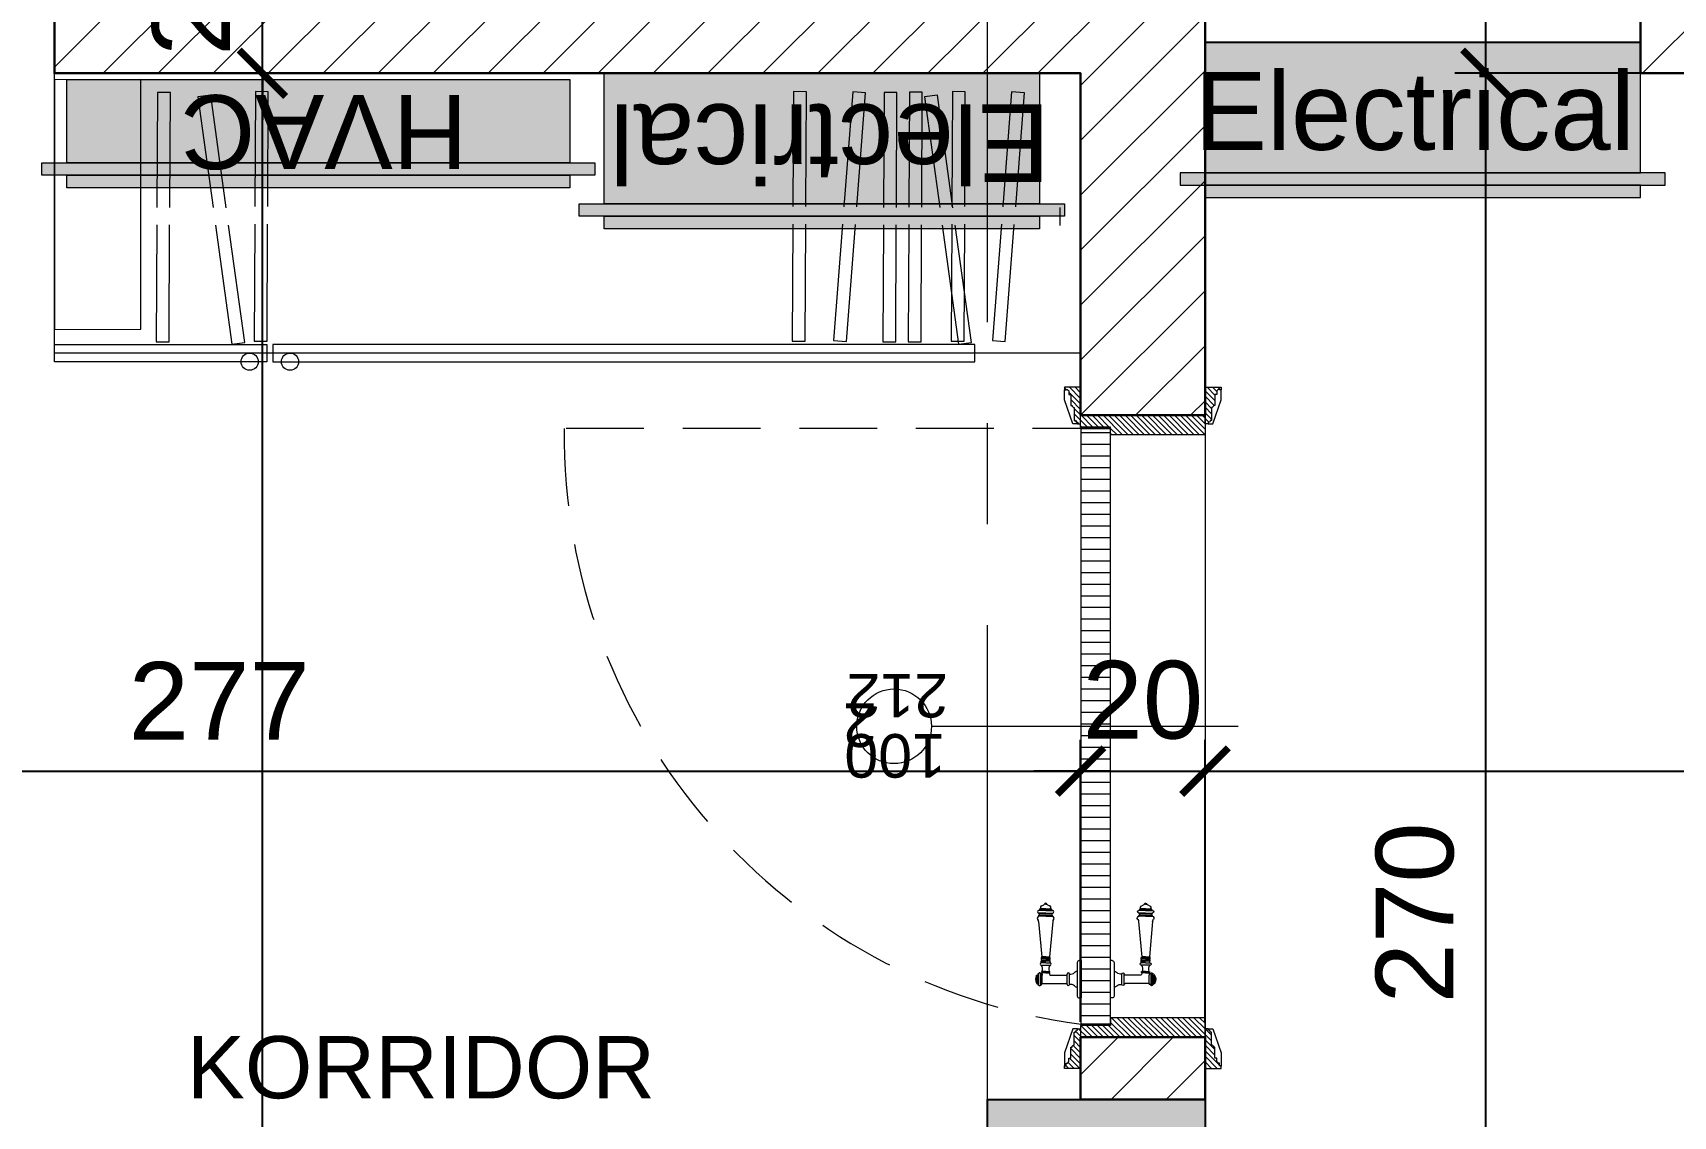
# Model space of a CAD drawing. Header units: centimetres. Extents: x 105417 to 110818, y -55119 to -48326.
# Drawn here: x 108125.9 to 108389.6, y -52800 to -52625.9 of the extents above; entities that cross this region are included whole.
import ezdxf

# ---------------------------------------------------------------- set-up
doc = ezdxf.new("R2010")
doc.units = ezdxf.units.CM
doc.header["$LTSCALE"] = 50
doc.header["$MEASUREMENT"] = 0
for name, pattern in [('AXES', [2, 1.25, -0.25, 0.25, -0.25]), ('CACHE', [0.375, 0.25, -0.125]), ('CONTINU', [0])]:
    doc.linetypes.add(name, pattern=pattern)
doc.layers.get('0').update_dxf_attribs({"color": 8})
for name, color, linetype in [('AXES', 10, 'AXES'), ('BETON COUPE', 3, 'CONTINU'), ('BETON TRAME', 252, 'Continuous'), ('BORD', 5, 'Continuous'), ('COTE 50ème', 1, 'Continuous'), ('TEXTE', 7, 'Continuous')]:
    doc.layers.add(name, color=color, linetype=linetype)
for name, color, linetype, lineweight in [('CONSOLE ISOL.', 214, 'Continuous', 15), ('door', 44, 'Continuous', 5), ('KASETAT_Pen_No__22', 8, 'Continuous', 50), ('KASETAT_Pen_No__75', 6, 'Continuous', 20), ('MACONNERIE COUPE', 7, 'Continuous', 30), ('MACONNERIE HACHURE', 253, 'Continuous', 13), ('mobilimi', 8, 'Continuous', 9)]:
    doc.layers.add(name, color=color, linetype=linetype, lineweight=lineweight)
doc.layers.add('DEMOL', color=7, linetype='Continuous', lineweight=60, true_color=0xe6ac00)
doc.layers.add('KASETAT_Pen_No__176', color=7, linetype='Continuous', lineweight=15, true_color=0x93a0c6)
doc.styles.add('GENERATED_STYLE_1', font='arial.ttf')
doc.styles.add('RS_TEXT_1.50', font='arial.ttf', dxfattribs={"height": 12.5})
doc.styles.add('RS_TXT_50', font='arial.ttf', dxfattribs={"height": 12.5})
doc.dimstyles.new('RS_50CM_LINEAIRE', dxfattribs={"dimscale": 5, "dimtxt": 12.5, "dimasz": 1.5, "dimexe": 1, "dimexo": 2.5, "dimgap": 1, "dimtad": 1, "dimdec": 1, "dimrnd": 0.5, "dimdsep": 46, "dimtxsty": 'RS_TXT_50', "dimblk1": 'ARCHTICK', "dimblk2": 'ARCHTICK', "dimsah": 1, "dimcen": 2.5, "dimdle": 1, "dimclrt": 4, "dimadec": 0, "dimazin": 2, "dimtfac": 1, "dimtdec": 1, "dimtix": 1, "dimtmove": 2, "dimatfit": 3, "dimfxl": 1, "dimtolj": 1, "dimtzin": 0, "dimarcsym": 0})

# ---------------------------------------------------------------- blocks, each defined once
blk = doc.blocks.new('A$Ceb270309')
at = {"layer": 'AXES', "lineweight": 5, "ltscale": 1.3}
blk.add_line((740, -4150), (740, -1058.41), dxfattribs=at)
blk = doc.blocks.new('door900')
at = {"color": 0}
for p, q in [((-9.3, 67.7), (9.3, 67.7)), ((9.3, 65.2), (-9.3, 65.2)), ((-6.8, 71.5), (-6.8, 70.2)), ((-5.5, 71.5), (-6.8, 71.5)), ((-6.8, 70.2), (6.8, 70.2)), ((-6.8, 62.7), (-6.8, 24)), ((-6.8, 62.7), (6.8, 62.7)), ((-5.5, 71.5), (5.5, 71.5)), ((5.5, 71.5), (6.8, 71.5)), ((6.8, 71.5), (6.8, 70.2)), ((8.7, 62.7), (6.8, 62.7)), ((10.5, 56.8), (10.5, 62.5)), ((10.5, 56.8), (10.5, 51.1)), ((12.7, 56.8), (12.7, 62.5)), ((12.7, 56.8), (12.7, 51.1)), ((22.5, 63.8), (22.5, 49.8)), ((26.5, 56.8), (26.5, 63.8)), ((26.5, 63.8), (29.1, 63.8)), ((26.5, 63.8), (29.1, 63.8)), ((26.5, 56.8), (26.5, 49.8)), ((29.1, 63.8), (29.1, 62.8)), ((29.1, 62.8), (29.1, 56.8)), ((29.1, 50.8), (29.1, 56.8)), ((31.1, 62.8), (31.1, 56.8)), ((31.1, 50.8), (31.1, 56.8)), ((34.1, 56.8), (34.1, 62.8)), ((34.1, 62.8), (34.1, 56.8)), ((34.1, 50.8), (34.1, 56.8)), ((34.1, 56.8), (34.1, 50.8)), ((92.8, 68.1), (36.2, 62.8)), ((36.2, 56.8), (36.2, 62.8)), ((36.2, 56.8), (36.2, 50.8)), ((101.2, 67.3), (103.2, 68)), ((101.2, 56.8), (101.2, 67.3)), ((101.2, 56.8), (101.2, 46.3)), ((103.2, 68), (103.2, 67.7)), ((103.2, 56.8), (103.2, 68)), ((103.2, 56.8), (103.2, 46.3)), ((106.5, 68), (105.5, 67.3)), ((105.5, 56.8), (105.5, 67.3)), ((105.5, 56.8), (105.5, 46.3)), ((106.5, 56.8), (106.5, 68)), ((106.5, 56.8), (106.5, 45.7)), ((110.7, 68), (111.8, 67.3)), ((110.7, 56.8), (110.7, 68)), ((110.7, 56.8), (110.7, 45.7)), ((111.8, 56.8), (111.8, 67.3)), ((111.8, 66.2), (113.3, 66.2)), ((111.8, 56.8), (111.8, 46.3)), ((113.3, 56.8), (113.3, 66.2)), ((113.3, 56.8), (113.3, 47.5)), ((120.5, 56.8), (120.5, 58.6)), ((120.5, 56.8), (120.5, 55)), ((6.8, 49.1), (6.8, 24)), ((8.7, 50.9), (8.7, 50.9)), ((26.5, 49.8), (29.1, 49.8)), ((26.5, 49.8), (29.1, 49.8)), ((29.1, 50.8), (29.1, 49.8)), ((29.1, 49.8), (29.1, 49.8)), ((92.8, 45.5), (36.2, 50.8)), ((101.2, 46.3), (103.2, 45.7)), ((103.2, 45.9), (103.2, 45.7)), ((106.5, 45.7), (105.5, 46.3)), ((110.7, 45.7), (111.8, 46.3)), ((111.8, 47.5), (113.3, 47.5)), ((-30, 3), (-30, 0)), ((30, 0), (-30, 0)), ((27, 6), (-27, 6)), ((-8.3, 22.3), (8.3, 22.3)), ((-8.3, 18.3), (8.3, 18.3)), ((30, 3), (30, 0))]:
    blk.add_line(p, q, dxfattribs=at)
for centre, radius, start, end in [((-9.3, 66.5), 1.25, 90, 270), ((-6.8, 67.7), 2.51, 90.115, 179.885), ((-6.8, 65.2), 2.51, 180.115, 269.885), ((0, 64), 9.29, 53.4104, 126.5896), ((6.8, 67.7), 2.51, 0.115, 89.885), ((6.8, 65.2), 2.51, 270.115, 359.885), ((8.6, 64.9), 2.15, 272.7029, 297.6142), ((9.3, 66.5), 1.25, 270, 90), ((10, 62.5), 0.561, 3.7097, 127.9634), ((11.6, 62.5), 1.1, 0.0106, 179.9894), ((16.7, 70.5), 8.83, 243.5466, 311.3694), ((24.5, 63.7), 2.01, 4.1469, 175.8531), ((30.1, 62.8), 1.03, 0, 180.0014), ((32.6, 62.8), 1.48, 0, 180), ((35.2, 62.8), 1.03, 0, 180), ((32.6, 62.8), 1.48, 1.563306237032948e-10, 2.08440831604393e-10), ((93.1, 72.5), 4.4, 266.3976, 315.6468), ((98.3, 67.4), 2.89, 358.3861, 135.6468), ((104.3, 67.6), 1.15, 170.914, 348.1019), ((108.6, 68), 2.1, 0, 180), ((115.5, 62.5), 2.84, 13.4568, 140.4953), ((127.9, 65.2), 9.88, 191.9991, 221.6757), ((127.9, 48.5), 9.88, 138.3243, 168.0009), ((120.5, 56.8), 1.79, 0, 90), ((120.5, 56.8), 1.79, 270, 0), ((8.7, 49), 1.91, 88.7426, 178.1515), ((8.6, 48.8), 2.15, 62.3858, 87.2971), ((10, 51.1), 0.561, 232.0366, 356.2903), ((11.6, 51.1), 1.1, 180.0106, 359.9894), ((16.7, 43.2), 8.83, 48.6306, 116.4534), ((24.5, 50), 2.01, 184.1469, 355.8531), ((30.1, 50.8), 1.03, 179.9972, 0), ((32.6, 50.8), 1.48, 180, 0), ((35.2, 50.8), 1.03, 180, 0), ((93.1, 41.1), 4.4, 44.3532, 93.6024), ((98.3, 46.2), 2.89, 224.3532, 1.6139), ((104.3, 46.1), 1.15, 11.8981, 189.086), ((108.6, 45.7), 2.1, 180, 0), ((115.5, 51.2), 2.84, 219.5047, 346.5432), ((-27, 3), 3, 90, 180), ((-6.8, 6), 6, 130.5908, 180), ((-16.6, 16.6), 8.41, 314.3689, 12.0705), ((-8.3, 20.3), 2, 90, 270), ((-8.5, 24), 1.71, 275.059, 359.7825), ((8.5, 24), 1.71, 180.2175, 264.941), ((16.6, 16.6), 8.41, 167.9295, 225.6311), ((8.3, 20.3), 2, 270, 90), ((6.8, 6), 6, 0, 49.4092), ((27, 3), 3, 0, 90)]:
    blk.add_arc(centre, radius, start, end, dxfattribs=at)
blk = doc.blocks.new('_ArchTick')
at = {"color": 0, "linetype": 'ByBlock', "const_width": 0.15}
blk.add_lwpolyline([(-0.5, -0.5), (0.5, 0.5)], dxfattribs=at)
blk = doc.blocks.new('*D1180')
at = {"layer": 'COTE 50ème', "color": 0, "lineweight": -2, "ltscale": 0.5, "transparency": 16777216}
for p, q in [((107253.08, -52052.36), (107253.08, -54127.36)), ((107431.85, -52057.36), (107248.08, -52057.36)), ((108207.94, -54122.36), (107248.08, -54122.36))]:
    blk.add_line(p, q, dxfattribs=at)
at = {"layer": 'Defpoints', "color": 0, "ltscale": 0.5, "transparency": 16777216}
for p in [(107444.35, -52057.36), (107253.08, -54122.36), (108220.44, -54122.36)]:
    blk.add_point(p, dxfattribs=at)
at = {"layer": 'COTE 50ème', "color": 0, "lineweight": -2, "ltscale": 0.5, "transparency": 16777216, "xscale": 7.5, "yscale": 7.5, "zscale": 7.5}
for p, rotation in [((107253.08, -52057.36), 90), ((107253.08, -54122.36), 270)]:
    blk.add_blockref('_ArchTick', p, dxfattribs=dict(at, rotation=rotation))
at = {"layer": 'COTE 50ème', "color": 4, "ltscale": 0.5, "transparency": 16777216, "insert": (107241.69, -53089.86), "char_height": 12.5, "attachment_point": 5, "rotation": 90, "style": 'RS_TXT_50'}
blk.add_mtext('\\A1;2065', dxfattribs=at)
blk = doc.blocks.new('*D1228')
at = {"layer": 'COTE 50ème', "color": 0, "lineweight": -2, "ltscale": 0.5, "transparency": 16777216}
for p, q in [((108017.35, -52740.21), (108017.35, -52739.56)), ((108294.35, -52784.86), (108294.35, -52739.56)), ((108012.35, -52744.56), (108299.35, -52744.56))]:
    blk.add_line(p, q, dxfattribs=at)
at = {"layer": 'Defpoints', "color": 0, "ltscale": 0.5, "transparency": 16777216}
for p in [(108294.35, -52744.56), (108017.35, -52752.71), (108294.35, -52797.36)]:
    blk.add_point(p, dxfattribs=at)
at = {"layer": 'COTE 50ème', "color": 0, "lineweight": -2, "ltscale": 0.5, "transparency": 16777216, "xscale": 7.5, "yscale": 7.5, "zscale": 7.5, "rotation": 180}
blk.add_blockref('_ArchTick', (108017.35, -52744.56), dxfattribs=at)
at = {"layer": 'COTE 50ème', "color": 0, "lineweight": -2, "ltscale": 0.5, "transparency": 16777216, "xscale": 7.5, "yscale": 7.5, "zscale": 7.5}
blk.add_blockref('_ArchTick', (108294.35, -52744.56), dxfattribs=at)
at = {"layer": 'COTE 50ème', "color": 4, "ltscale": 0.5, "transparency": 16777216, "insert": (108155.85, -52733.28), "char_height": 12.5, "attachment_point": 5, "style": 'RS_TXT_50'}
blk.add_mtext('\\A1;277', dxfattribs=at)
blk = doc.blocks.new('*D1229')
at = {"layer": 'COTE 50ème', "color": 0, "lineweight": -2, "ltscale": 0.5, "transparency": 16777216}
for p, q in [((108294.35, -52784.86), (108294.35, -52739.56)), ((108314.35, -52784.86), (108314.35, -52739.56)), ((108294.35, -52744.56), (108286.85, -52744.56)), ((108294.35, -52744.56), (108314.35, -52744.56)), ((108314.35, -52744.56), (108321.85, -52744.56))]:
    blk.add_line(p, q, dxfattribs=at)
at = {"layer": 'Defpoints', "color": 0, "ltscale": 0.5, "transparency": 16777216}
for p in [(108314.35, -52744.56), (108294.35, -52797.36), (108314.35, -52797.36)]:
    blk.add_point(p, dxfattribs=at)
at = {"layer": 'COTE 50ème', "color": 0, "lineweight": -2, "ltscale": 0.5, "transparency": 16777216, "xscale": 7.5, "yscale": 7.5, "zscale": 7.5}
blk.add_blockref('_ArchTick', (108294.35, -52744.56), dxfattribs=at)
at = {"layer": 'COTE 50ème', "color": 0, "lineweight": -2, "ltscale": 0.5, "transparency": 16777216, "xscale": 7.5, "yscale": 7.5, "zscale": 7.5, "rotation": 180}
blk.add_blockref('_ArchTick', (108314.35, -52744.56), dxfattribs=at)
at = {"layer": 'COTE 50ème', "color": 4, "ltscale": 0.5, "transparency": 16777216, "insert": (108304.35, -52733.17), "char_height": 12.5, "attachment_point": 5, "style": 'RS_TXT_50'}
blk.add_mtext('\\A1;20', dxfattribs=at)
blk = doc.blocks.new('*D1230')
at = {"layer": 'COTE 50ème', "color": 0, "lineweight": -2, "ltscale": 0.5, "transparency": 16777216}
for p, q in [((108314.35, -52784.86), (108314.35, -52739.56)), ((108774.36, -52784.86), (108774.36, -52739.56)), ((108309.35, -52744.56), (108779.36, -52744.56))]:
    blk.add_line(p, q, dxfattribs=at)
at = {"layer": 'Defpoints', "color": 0, "ltscale": 0.5, "transparency": 16777216}
for p in [(108774.36, -52744.56), (108314.35, -52797.36), (108774.36, -52797.36)]:
    blk.add_point(p, dxfattribs=at)
at = {"layer": 'COTE 50ème', "color": 0, "lineweight": -2, "ltscale": 0.5, "transparency": 16777216, "xscale": 7.5, "yscale": 7.5, "zscale": 7.5, "rotation": 180}
blk.add_blockref('_ArchTick', (108314.35, -52744.56), dxfattribs=at)
at = {"layer": 'COTE 50ème', "color": 0, "lineweight": -2, "ltscale": 0.5, "transparency": 16777216, "xscale": 7.5, "yscale": 7.5, "zscale": 7.5}
blk.add_blockref('_ArchTick', (108774.36, -52744.56), dxfattribs=at)
at = {"layer": 'COTE 50ème', "color": 4, "ltscale": 0.5, "transparency": 16777216, "insert": (108544.35, -52733.17), "char_height": 12.5, "attachment_point": 5, "style": 'RS_TXT_50'}
blk.add_mtext('\\A1;460', dxfattribs=at)
blk = doc.blocks.new('*D1390')
at = {"layer": 'COTE 50ème', "color": 0, "lineweight": -2, "ltscale": 0.5, "transparency": 16777216}
for p, q in [((108359.51, -52907.36), (108359.51, -52627.36)), ((108390.32, -52632.36), (108354.51, -52632.36)), ((108338.94, -52902.36), (108364.51, -52902.36))]:
    blk.add_line(p, q, dxfattribs=at)
at = {"layer": 'Defpoints', "color": 0, "ltscale": 0.5, "transparency": 16777216}
for p in [(108359.51, -52632.36), (108402.82, -52632.36), (108326.44, -52902.36)]:
    blk.add_point(p, dxfattribs=at)
at = {"layer": 'COTE 50ème', "color": 0, "lineweight": -2, "ltscale": 0.5, "transparency": 16777216, "xscale": 7.5, "yscale": 7.5, "zscale": 7.5}
for p, rotation in [((108359.51, -52632.36), 90), ((108359.51, -52902.36), 270)]:
    blk.add_blockref('_ArchTick', p, dxfattribs=dict(at, rotation=rotation))
at = {"layer": 'COTE 50ème', "color": 4, "ltscale": 0.5, "transparency": 16777216, "insert": (108348.13, -52767.36), "char_height": 12.5, "attachment_point": 5, "rotation": 90, "style": 'RS_TXT_50'}
blk.add_mtext('\\A1;270', dxfattribs=at)
blk = doc.blocks.new('*D1391')
at = {"layer": 'COTE 50ème', "color": 0, "lineweight": -2, "ltscale": 0.5, "transparency": 16777216}
for p, q in [((108359.51, -52637.36), (108359.51, -52522.36)), ((108317.08, -52527.36), (108364.51, -52527.36)), ((108390.32, -52632.36), (108354.51, -52632.36))]:
    blk.add_line(p, q, dxfattribs=at)
at = {"layer": 'Defpoints', "color": 0, "ltscale": 0.5, "transparency": 16777216}
for p in [(108304.58, -52527.36), (108359.51, -52527.36), (108402.82, -52632.36)]:
    blk.add_point(p, dxfattribs=at)
at = {"layer": 'COTE 50ème', "color": 0, "lineweight": -2, "ltscale": 0.5, "transparency": 16777216, "xscale": 7.5, "yscale": 7.5, "zscale": 7.5}
for p, rotation in [((108359.51, -52527.36), 90), ((108359.51, -52632.36), 270)]:
    blk.add_blockref('_ArchTick', p, dxfattribs=dict(at, rotation=rotation))
at = {"layer": 'COTE 50ème', "color": 4, "ltscale": 0.5, "transparency": 16777216, "insert": (108348.13, -52579.86), "char_height": 12.5, "attachment_point": 5, "rotation": 90, "style": 'RS_TXT_50'}
blk.add_mtext('\\A1;105', dxfattribs=at)
blk = doc.blocks.new('*D1438')
at = {"layer": 'COTE 50ème', "color": 0, "lineweight": -2, "ltscale": 0.5, "transparency": 16777216}
for p, q in [((108162.79, -53331.05), (108162.79, -52627.36)), ((108201.85, -52632.36), (108157.79, -52632.36)), ((108201.85, -53326.05), (108157.79, -53326.05))]:
    blk.add_line(p, q, dxfattribs=at)
at = {"layer": 'Defpoints', "color": 0, "ltscale": 0.5, "transparency": 16777216}
for p in [(108162.79, -52632.36), (108214.35, -52632.36), (108214.35, -53326.05)]:
    blk.add_point(p, dxfattribs=at)
at = {"layer": 'COTE 50ème', "color": 0, "lineweight": -2, "ltscale": 0.5, "transparency": 16777216, "xscale": 7.5, "yscale": 7.5, "zscale": 7.5}
for p, rotation in [((108162.79, -52632.36), 90), ((108162.79, -53326.05), 270)]:
    blk.add_blockref('_ArchTick', p, dxfattribs=dict(at, rotation=rotation))
at = {"layer": 'COTE 50ème', "color": 4, "ltscale": 0.5, "transparency": 16777216, "insert": (108151.4, -52979.2), "char_height": 12.5, "attachment_point": 5, "rotation": 90, "style": 'RS_TXT_50'}
blk.add_mtext('\\A1;693.5', dxfattribs=at)
blk = doc.blocks.new('*D1439')
at = {"layer": 'COTE 50ème', "color": 0, "lineweight": -2, "ltscale": 0.5, "transparency": 16777216}
for p, q in [((108162.79, -52607.37), (108162.79, -52599.87)), ((108197.18, -52607.37), (108157.79, -52607.37)), ((108162.79, -52632.36), (108162.79, -52607.37)), ((108201.85, -52632.36), (108157.79, -52632.36)), ((108162.79, -52632.36), (108162.79, -52639.86))]:
    blk.add_line(p, q, dxfattribs=at)
at = {"layer": 'Defpoints', "color": 0, "ltscale": 0.5, "transparency": 16777216}
for p in [(108162.79, -52607.37), (108209.68, -52607.37), (108214.35, -52632.36)]:
    blk.add_point(p, dxfattribs=at)
at = {"layer": 'COTE 50ème', "color": 0, "lineweight": -2, "ltscale": 0.5, "transparency": 16777216, "xscale": 7.5, "yscale": 7.5, "zscale": 7.5}
for p, rotation in [((108162.79, -52607.37), 270), ((108162.79, -52632.36), 90)]:
    blk.add_blockref('_ArchTick', p, dxfattribs=dict(at, rotation=rotation))
at = {"layer": 'COTE 50ème', "color": 4, "ltscale": 0.5, "transparency": 16777216, "insert": (108151.4, -52619.87), "char_height": 12.5, "attachment_point": 5, "rotation": 90, "style": 'RS_TXT_50'}
blk.add_mtext('\\A1;25', dxfattribs=at)

msp = doc.modelspace()

# ---------------------------------------------------------------- hatches: boundary and pattern name
at = {"layer": 'BETON TRAME', "transparency": 33554559}
h = msp.add_hatch(color=256, dxfattribs=at)
h.dxf.hatch_style = 1
h.paths.add_polyline_path([(108774.35, -52797.36), (108809.35, -52797.36), (108809.35, -53338.05), (108774.35, -53338.05), (108774.35, -53272.36), (108314.35, -53272.36), (108314.35, -53338.05), (108279.35, -53338.05), (108279.35, -52797.36), (108314.35, -52797.36), (108314.35, -53232.36), (108524.35, -53232.36), (108524.35, -52902.36), (108564.35, -52902.36), (108564.35, -53232.36), (108774.35, -53232.36)])
h.paths.add_polyline_path([(109644.35, -52847.36), (109644.35, -52797.36), (109509.35, -52797.36), (109509.35, -52847.36)])
h.paths.add_polyline_path([(107579.35, -52847.36), (107579.35, -52797.36), (107444.35, -52797.36), (107444.35, -52847.36)])
h.paths.add_polyline_path([(107579.35, -52107.36), (107579.35, -52057.36), (107444.35, -52057.36), (107444.35, -52107.36)])
h.paths.add_polyline_path([(109509.35, -52057.36), (109509.35, -52107.36), (109644.35, -52107.36), (109644.35, -52057.36)])
h.paths.add_polyline_path([(108814.35, -52107.36), (108814.35, -52057.36), (108704.35, -52057.36), (108704.35, -52107.36)])
h.paths.add_polyline_path([(108384.35, -52107.36), (108384.35, -52057.36), (108274.35, -52057.36), (108274.35, -52107.36)])
h.paths.add_polyline_path([(108409.35, -52057.36), (108384.35, -52057.36), (108384.35, -52562.36), (108409.35, -52562.36)])
h.paths.add_polyline_path([(108704.35, -52057.36), (108679.35, -52057.36), (108679.35, -52562.36), (108704.35, -52562.36)])
h.paths.add_polyline_path([(108214.35, -53762.36), (108239.35, -53762.36), (108239.35, -53702.36), (108214.35, -53702.36)])
h.paths.add_polyline_path([(108874.35, -53762.36), (108849.35, -53762.36), (108849.35, -53702.36), (108874.35, -53702.36)])
h.paths.add_polyline_path([(107754.35, -53397.36), (107884.35, -53397.36), (107884.35, -53422.36), (107754.35, -53422.36)])
h.paths.add_polyline_path([(107444.35, -53422.36), (107574.35, -53422.36), (107574.35, -53397.36), (107444.35, -53397.36)])
h.paths.add_polyline_path([(107859.35, -53477.36), (107934.35, -53477.36), (107934.35, -53502.36), (107859.35, -53502.36)])
h.paths.add_polyline_path([(109234.24, -53477.36), (109154.35, -53477.36), (109154.35, -53502.36), (109234.24, -53502.36)])
h.paths.add_polyline_path([(109334.24, -53397.36), (109209.24, -53397.36), (109209.24, -53422.36), (109334.24, -53422.36)])
h.paths.add_polyline_path([(109644.35, -53422.36), (109514.24, -53422.36), (109514.24, -53397.36), (109644.35, -53397.36)])
h.paths.add_polyline_path([(108556.85, -53762.36), (108556.85, -53702.36), (108531.85, -53702.36), (108531.85, -53762.36)])
at = {"layer": 'door'}
h = msp.add_hatch(dxfattribs=at)
h.set_pattern_fill('ANSI31', color=256, scale=5, angle=1170)
h.set_pattern_definition([(135, (52829.8471, -192080.1995), (-0.4419417382, -0.4419417382), [])])
edge = h.paths.add_edge_path()
edge.add_line((108316.24, -52683.61), (108316.24, -52684.03))
edge.add_line((108316.24, -52684.03), (108315.93, -52684.03))
edge.add_line((108315.93, -52684.03), (108315.93, -52685.79))
edge.add_line((108315.93, -52685.79), (108315.72, -52685.79))
edge.add_arc((108315.4, -52685.79), 0.314, -90, 0, ccw=False)
edge.add_line((108315.4, -52686.11), (108315.4, -52688.2))
edge.add_line((108315.4, -52688.2), (108315.19, -52688.2))
edge.add_arc((108314.88, -52688.2), 0.314, -90, 0, ccw=False)
edge.add_line((108314.88, -52688.51), (108314.88, -52688.72))
edge.add_line((108314.88, -52688.72), (108314.35, -52688.72))
edge.add_line((108314.35, -52688.72), (108314.35, -52682.86))
edge.add_line((108314.35, -52682.86), (108316.97, -52682.86))
edge.add_line((108316.97, -52682.86), (108316.97, -52683.27))
edge.add_line((108316.97, -52683.27), (108316.66, -52683.27))
edge.add_line((108316.66, -52683.27), (108316.66, -52683.19))
edge.add_arc((108316.66, -52683.61), 0.419, 90, 180)
h.paths.add_polyline_path([(108314.35, -52687.36), (108314.35, -52690.51), (108299.17, -52690.51), (108299.17, -52689.25), (108294.35, -52689.25), (108294.35, -52687.36)])
edge = h.paths.add_edge_path()
edge.add_line((108292.47, -52683.61), (108292.47, -52684.03))
edge.add_line((108292.47, -52684.03), (108292.78, -52684.03))
edge.add_line((108292.78, -52684.03), (108292.78, -52685.79))
edge.add_line((108292.78, -52685.79), (108292.99, -52685.79))
edge.add_arc((108293.31, -52685.79), 0.314, 180, 270)
edge.add_line((108293.31, -52686.11), (108293.31, -52688.2))
edge.add_line((108293.31, -52688.2), (108293.52, -52688.2))
edge.add_arc((108293.83, -52688.2), 0.314, 180, 270)
edge.add_line((108293.83, -52688.51), (108293.83, -52688.72))
edge.add_line((108293.83, -52688.72), (108294.35, -52688.72))
edge.add_line((108294.35, -52688.72), (108294.35, -52682.86))
edge.add_line((108294.35, -52682.86), (108291.74, -52682.86))
edge.add_line((108291.74, -52682.86), (108291.74, -52683.27))
edge.add_line((108291.74, -52683.27), (108292.05, -52683.27))
edge.add_line((108292.05, -52683.27), (108292.05, -52683.19))
edge.add_arc((108292.05, -52683.61), 0.419, 0, 90, ccw=False)
h = msp.add_hatch(dxfattribs=at)
h.set_pattern_fill('ANSI31', color=256, scale=15, angle=675)
h.set_pattern_definition([(360, (8782.4147, 1420.5156), (1e-15, 1.875), [])])
h.paths.add_polyline_path([(108299.12, -52689.46), (108299.12, -52785.27), (108294.41, -52785.27), (108294.41, -52689.46)])
h = msp.add_hatch(dxfattribs=at)
h.set_pattern_fill('ANSI31', color=256, scale=5, angle=1170)
h.set_pattern_definition([(135, (52829.8471, -192088.1995), (-0.4419417382, -0.4419417382), [])])
h.paths.add_polyline_path([(108314.35, -52787.36), (108314.35, -52784.22), (108299.17, -52784.22), (108299.17, -52785.48), (108294.35, -52785.48), (108294.35, -52787.36)])
edge = h.paths.add_edge_path()
edge.add_line((108316.24, -52791.11), (108316.24, -52790.7))
edge.add_line((108316.24, -52790.7), (108315.93, -52790.7))
edge.add_line((108315.93, -52790.7), (108315.93, -52788.93))
edge.add_line((108315.93, -52788.93), (108315.72, -52788.93))
edge.add_arc((108315.4, -52788.93), 0.314, 0, 90)
edge.add_line((108315.4, -52788.62), (108315.4, -52786.52))
edge.add_line((108315.4, -52786.52), (108315.19, -52786.52))
edge.add_arc((108314.88, -52786.52), 0.314, 360, 450)
edge.add_line((108314.88, -52786.21), (108314.88, -52786))
edge.add_line((108314.88, -52786), (108314.35, -52786))
edge.add_line((108314.35, -52786), (108314.35, -52792.36))
edge.add_line((108314.35, -52792.36), (108316.97, -52792.36))
edge.add_line((108316.97, -52792.36), (108316.97, -52791.95))
edge.add_line((108316.97, -52791.95), (108316.66, -52791.95))
edge.add_line((108316.66, -52791.95), (108316.66, -52791.53))
edge.add_arc((108316.66, -52791.11), 0.419, 180, 270, ccw=False)
edge = h.paths.add_edge_path()
edge.add_line((108292.47, -52791.11), (108292.47, -52790.7))
edge.add_line((108292.47, -52790.7), (108292.78, -52790.7))
edge.add_line((108292.78, -52790.7), (108292.78, -52788.93))
edge.add_line((108292.78, -52788.93), (108292.99, -52788.93))
edge.add_arc((108293.31, -52788.93), 0.314, 90, 180, ccw=False)
edge.add_line((108293.31, -52788.62), (108293.31, -52786.52))
edge.add_line((108293.31, -52786.52), (108293.52, -52786.52))
edge.add_arc((108293.83, -52786.52), 0.314, 90, 180, ccw=False)
edge.add_line((108293.83, -52786.21), (108293.83, -52786))
edge.add_line((108293.83, -52786), (108294.35, -52786))
edge.add_line((108294.35, -52786), (108294.35, -52792.36))
edge.add_line((108294.35, -52792.36), (108291.74, -52792.36))
edge.add_line((108291.74, -52792.36), (108291.74, -52791.95))
edge.add_line((108291.74, -52791.95), (108292.05, -52791.95))
edge.add_line((108292.05, -52791.95), (108292.05, -52791.53))
edge.add_arc((108292.05, -52791.11), 0.419, 270, 360)
at = {"layer": 'KASETAT_Pen_No__176', "linetype": 'Continuous', "lineweight": 0, "true_color": 0x2776bb}
for points in [[(108314.35, -52652.36), (108384.35, -52652.36), (108384.35, -52650.36), (108388.35, -52650.36), (108388.35, -52648.36), (108384.35, -52648.36), (108384.35, -52627.36), (108314.35, -52627.36), (108314.35, -52648.36), (108310.35, -52648.36), (108310.35, -52650.36), (108314.35, -52650.36)], [(108287.74, -52657.36), (108217.74, -52657.36), (108217.74, -52655.36), (108213.74, -52655.36), (108213.74, -52653.36), (108217.74, -52653.36), (108217.74, -52632.36), (108287.74, -52632.36), (108287.74, -52653.36), (108291.74, -52653.36), (108291.74, -52655.36), (108287.74, -52655.36)]]:
    msp.add_hatch(color=152, dxfattribs=at).paths.add_polyline_path(points)
at = {"layer": 'KASETAT_Pen_No__75', "linetype": 'Continuous', "lineweight": 0, "true_color": 0xbf00bf}
msp.add_hatch(color=212, dxfattribs=at).paths.add_polyline_path([(108212.21, -52650.76), (108131.31, -52650.76), (108131.31, -52648.76), (108127.31, -52648.76), (108127.31, -52646.76), (108131.31, -52646.76), (108131.31, -52633.36), (108212.21, -52633.36), (108212.21, -52646.76), (108216.21, -52646.76), (108216.21, -52648.76), (108212.21, -52648.76)])
at = {"layer": 'MACONNERIE HACHURE'}
h = msp.add_hatch(dxfattribs=at)
h.set_pattern_fill('ANSI31', color=256, scale=50, style=0)
h.paths.add_polyline_path([(107874.35, -53728.36), (107763.35, -53728.36), (107763.35, -53770.36), (107874.35, -53770.36)])
h.paths.add_polyline_path([(107866.35, -53736.36), (107771.35, -53736.36), (107771.35, -53762.36), (107866.35, -53762.36)], flags=16)
h.paths.add_polyline_path([(109325.35, -53728.36), (109214.35, -53728.36), (109214.35, -53770.36), (109325.35, -53770.36)])
h.paths.add_polyline_path([(109317.35, -53736.36), (109222.35, -53736.36), (109222.35, -53762.36), (109317.35, -53762.36)], flags=16)
h.paths.add_polyline_path([(109454.35, -52082.36), (109509.35, -52082.36), (109509.35, -52057.36), (109454.35, -52057.36)])
h.paths.add_polyline_path([(109274.35, -52057.36), (109174.35, -52057.36), (109174.35, -52082.36), (109274.35, -52082.36)])
h.paths.add_polyline_path([(107444.35, -53677.36), (107444.35, -53737.36), (107469.35, -53737.36), (107469.35, -53677.36)])
h.paths.add_polyline_path([(108556.85, -53762.36), (108531.85, -53762.36), (108531.85, -53982.36), (108556.85, -53982.36)])
h.paths.add_polyline_path([(108239.36, -53952.36), (108214.36, -53952.36), (108214.36, -54122.36), (108331.85, -54122.36), (108331.85, -54097.36), (108239.36, -54097.36)])
h.paths.add_polyline_path([(108556.85, -53982.36), (108531.85, -53982.36), (108531.85, -54122.36), (108556.85, -54122.36)])
h.paths.add_polyline_path([(108849.35, -53952.36), (108874.35, -53952.36), (108874.35, -54122.36), (108756.85, -54122.36), (108756.85, -54097.36), (108849.35, -54097.36)])
h.paths.add_polyline_path([(107469.35, -53422.36), (107444.35, -53422.36), (107444.35, -53497.36), (107469.35, -53497.36)])
h.paths.add_polyline_path([(109644.35, -53677.36), (109644.35, -53737.36), (109619.35, -53737.36), (109619.35, -53677.36)])
h.paths.add_polyline_path([(109619.35, -53342.47), (109644.35, -53342.47), (109644.35, -53397.36), (109619.35, -53397.36)])
h.paths.add_polyline_path([(107469.35, -53342.47), (107444.35, -53342.47), (107444.35, -53397.36), (107469.35, -53397.36)])
h.paths.add_polyline_path([(109619.35, -52847.36), (109644.35, -52847.36), (109644.35, -52902.25), (109619.35, -52902.25)])
h.paths.add_polyline_path([(109099.36, -53146.93), (108984.36, -53146.93), (108984.36, -53096.93), (109099.36, -53096.93)])
h.paths.add_polyline_path([(109089.36, -53136.93), (108994.36, -53136.93), (108994.36, -53106.93), (109089.36, -53106.93)], flags=16)
h.paths.add_polyline_path([(108104.35, -53147.36), (107989.35, -53147.36), (107989.35, -53097.36), (108104.35, -53097.36)])
h.paths.add_polyline_path([(108094.35, -53137.36), (107999.35, -53137.36), (107999.35, -53107.36), (108094.35, -53107.36)], flags=16)
h.paths.add_polyline_path([(108794.35, -52797.36), (108774.35, -52797.36), (108774.35, -52787.36), (108794.35, -52787.36)])
h.paths.add_polyline_path([(108849.35, -53737.36), (108756.85, -53737.36), (108756.85, -53762.36), (108849.35, -53762.36)])
h.paths.add_polyline_path([(109234.24, -53477.36), (109209.24, -53477.36), (109209.24, -53422.36), (109234.24, -53422.36)])
h.paths.add_polyline_path([(109619.35, -53062.36), (109644.35, -53062.36), (109644.35, -53182.36), (109619.35, -53182.36)])
h.paths.add_polyline_path([(108809.35, -53326.05), (108874.35, -53326.05), (108874.35, -53348.05), (108849.35, -53348.05), (108849.35, -53338.05), (108809.35, -53338.05)])
h.paths.add_polyline_path([(109619.35, -53422.36), (109644.35, -53422.36), (109644.35, -53497.36), (109619.35, -53497.36)])
h.paths.add_polyline_path([(108704.35, -52527.36), (108794.35, -52527.36), (108794.35, -52607.36), (108947.35, -52607.36), (108947.35, -52512.38), (108959.35, -52512.38), (108959.35, -52632.36), (108794.35, -52632.36), (108794.35, -52687.36), (108774.35, -52687.36), (108774.35, -52583.36), (108704.35, -52583.36), (108704.35, -52632.36), (108669.35, -52632.36), (108669.35, -52612.36), (108679.35, -52612.36), (108679.35, -52562.36), (108704.35, -52562.36), (108704.35, -52578.36), (108774.35, -52578.36), (108774.35, -52552.36), (108704.35, -52552.36)])
h.paths.add_polyline_path([(108874.35, -53702.36), (108849.35, -53702.36), (108849.35, -53440.05), (108874.35, -53440.05), (108874.35, -53477.36), (108934.35, -53477.36), (108934.35, -53502.36), (108874.35, -53502.36)])
h.paths.add_polyline_path([(108814.35, -52082.36), (108947.35, -52082.36), (108947.35, -52236.36), (108959.35, -52236.36), (108959.35, -52082.36), (108994.35, -52082.36), (108994.35, -52057.36), (108814.35, -52057.36)])
h.paths.add_polyline_path([(109509.35, -52482.36), (109509.35, -52424.25), (109534.35, -52424.25), (109534.35, -52477.36), (109644.35, -52477.36), (109644.35, -52567.36), (109619.35, -52567.36), (109619.35, -52502.36), (109286.35, -52502.36), (109286.35, -52507.36), (109134.35, -52507.36), (109134.35, -52517.36), (109122.35, -52517.36), (109122.35, -52422.36), (109061.49, -52422.36), (109061.49, -52410.36), (109134.35, -52410.36), (109134.35, -52482.36)])
h.paths.add_polyline_path([(109071.35, -52817.36), (109071.35, -52723.36), (109083.35, -52723.36), (109083.35, -52797.36), (109221.35, -52797.36), (109221.35, -52631.36), (109083.35, -52631.36), (109083.35, -52641.36), (109071.35, -52641.36), (109071.35, -52619.36), (109122.35, -52619.36), (109122.35, -52609.36), (109134.35, -52609.36), (109134.35, -52619.36), (109241.35, -52619.36), (109241.35, -52797.36), (109509.35, -52797.36), (109509.35, -52817.36)])
h.paths.add_polyline_path([(108294.35, -52797.36), (108314.35, -52797.36), (108314.35, -52787.36), (108294.35, -52787.36)])
h.paths.add_polyline_path([(108239.35, -53737.36), (108331.85, -53737.36), (108331.85, -53762.36), (108239.35, -53762.36)])
h.paths.add_polyline_path([(107859.35, -53477.36), (107884.35, -53477.36), (107884.35, -53422.36), (107859.35, -53422.36)])
h.paths.add_polyline_path([(107469.35, -53062.36), (107444.35, -53062.36), (107444.35, -53182.36), (107469.35, -53182.36)])
h.paths.add_polyline_path([(108279.35, -53326.05), (108214.35, -53326.05), (108214.35, -53348.05), (108239.35, -53348.05), (108239.35, -53338.05), (108279.35, -53338.05)])
h.paths.add_polyline_path([(108724.52, -52902.36), (108774.35, -52902.36), (108774.35, -52942.36), (108724.52, -52942.36)])
h.paths.add_polyline_path([(108564.35, -52902.36), (108604.35, -52902.36), (108604.35, -52942.36), (108564.35, -52942.36)])
h.paths.add_polyline_path([(109509.35, -52154.25), (109534.35, -52154.25), (109534.35, -52107.36), (109509.35, -52107.36)])
h.paths.add_polyline_path([(109619.35, -52797.36), (109644.35, -52797.36), (109644.35, -52747.36), (109619.35, -52747.36)])
h.paths.add_polyline_path([(108364.19, -52902.36), (108314.35, -52902.36), (108314.35, -52942.36), (108364.19, -52942.36)])
h.paths.add_polyline_path([(108524.35, -52902.36), (108484.35, -52902.36), (108484.35, -52942.36), (108524.35, -52942.36)])
h.paths.add_polyline_path([(108679.35, -52082.36), (108659.35, -52082.36), (108659.35, -52057.36), (108679.35, -52057.36)])
h.paths.add_polyline_path([(108384.35, -52527.36), (108294.35, -52527.36), (108294.35, -52607.36), (108141.35, -52607.36), (108141.35, -52512.38), (108129.35, -52512.38), (108129.35, -52632.36), (108294.35, -52632.36), (108294.35, -52687.36), (108314.35, -52687.36), (108314.35, -52583.36), (108384.35, -52583.36), (108384.35, -52632.36), (108569.35, -52632.36), (108569.35, -52612.36), (108409.35, -52612.36), (108409.35, -52562.36), (108384.35, -52562.36), (108384.35, -52578.36), (108314.35, -52578.36), (108314.35, -52552.36), (108384.35, -52552.36)])
h.paths.add_polyline_path([(107579.35, -52154.25), (107554.35, -52154.25), (107554.35, -52107.36), (107579.35, -52107.36)])
h.paths.add_polyline_path([(108559.35, -53737.36), (108576.85, -53737.36), (108576.85, -53762.36), (108511.85, -53762.36), (108511.85, -53737.36), (108529.35, -53737.36), (108529.35, -53272.36), (108559.35, -53272.36)])
h.paths.add_polyline_path([(108214.35, -53702.36), (108239.35, -53702.36), (108239.35, -53440.05), (108214.35, -53440.05), (108214.35, -53477.36), (108154.35, -53477.36), (108154.35, -53502.36), (108214.35, -53502.36)])
h.paths.add_polyline_path([(108559.35, -52082.36), (108409.35, -52082.36), (108409.35, -52057.36), (108559.35, -52057.36)])
h.paths.add_polyline_path([(108274.35, -52082.36), (108141.35, -52082.36), (108141.35, -52236.36), (108129.35, -52236.36), (108129.35, -52082.36), (107579.35, -52082.36), (107579.35, -52057.36), (108274.35, -52057.36)])
h.paths.add_polyline_path([(107579.35, -52482.36), (107579.35, -52424.25), (107554.35, -52424.25), (107554.35, -52477.36), (107444.35, -52477.36), (107444.35, -52567.36), (107469.35, -52567.36), (107469.35, -52502.36), (107802.35, -52502.36), (107802.35, -52507.36), (107954.35, -52507.36), (107954.35, -52517.36), (107966.35, -52517.36), (107966.35, -52422.36), (108027.22, -52422.36), (108027.22, -52410.36), (107954.35, -52410.36), (107954.35, -52482.36)])
h.paths.add_polyline_path([(108017.35, -52817.36), (108017.35, -52723.36), (108005.35, -52723.36), (108005.35, -52797.36), (107867.35, -52797.36), (107867.35, -52631.36), (108005.35, -52631.36), (108005.35, -52641.36), (108017.35, -52641.36), (108017.35, -52619.36), (107966.35, -52619.36), (107966.35, -52609.36), (107954.35, -52609.36), (107954.35, -52619.36), (107847.35, -52619.36), (107847.35, -52797.36), (107579.35, -52797.36), (107579.35, -52817.36)])
h.paths.add_polyline_path([(107469.35, -52797.36), (107444.35, -52797.36), (107444.35, -52747.36), (107469.35, -52747.36)])
h.paths.add_polyline_path([(107469.35, -52847.36), (107444.35, -52847.36), (107444.35, -52902.25), (107469.35, -52902.25)])
h.paths.add_polyline_path([(108947.35, -52328.36), (108704.35, -52328.36), (108704.35, -52348.36), (108947.35, -52348.36), (108947.35, -52430.38), (108959.35, -52430.38), (108959.35, -52422.36), (108969.35, -52422.36), (108969.35, -52410.36), (108959.35, -52410.36), (108959.35, -52318.36), (108947.35, -52318.36)])
h.paths.add_polyline_path([(108141.35, -52328.36), (108384.35, -52328.36), (108384.35, -52348.36), (108141.35, -52348.36), (108141.35, -52430.38), (108129.35, -52430.38), (108129.35, -52422.36), (108119.35, -52422.36), (108119.35, -52410.36), (108129.35, -52410.36), (108129.35, -52318.36), (108141.35, -52318.36)])

# ---------------------------------------------------------------- linework, layer by layer
at = {"layer": 'BETON COUPE'}
msp.add_lwpolyline([(108774.35, -52797.36), (108809.35, -52797.36), (108809.35, -53338.05), (108774.35, -53338.05), (108774.35, -53272.36), (108314.35, -53272.36), (108314.35, -53338.05), (108279.35, -53338.05), (108279.35, -52797.36), (108314.35, -52797.36), (108314.35, -53232.36), (108524.35, -53232.36), (108524.35, -52902.36), (108564.35, -52902.36), (108564.35, -53232.36), (108774.35, -53232.36)], close=True, dxfattribs=at)
at = {"layer": 'BORD'}
msp.add_lwpolyline([(108314.35, -52627.36), (108384.35, -52627.36), (108384.35, -52552.36), (108314.35, -52552.36)], close=True, dxfattribs=at)
at = {"layer": 'CONSOLE ISOL.', "lineweight": 5, "ltscale": 0.5}
msp.add_lwpolyline([(108544.35, -53272.36), (108544.35, -54122.36), (108214.35, -54122.36), (108214.35, -53962.36), (107574.35, -53962.36), (107574.35, -53762.36), (107444.35, -53762.36), (107444.35, -52462.36), (107344.35, -52462.36), (107344.35, -52122.36), (107444.35, -52122.36), (107444.36, -52057.36), (108396.85, -52057.36), (108396.85, -52552.36), (108314.35, -52552.36), (108314.35, -52797.36), (108279.35, -52797.36), (108279.35, -53272.36)], close=True, dxfattribs=at)
at = {"layer": 'CONSOLE ISOL.'}
msp.add_lwpolyline([(108279.36, -53272.36), (108809.36, -53272.36), (108809.36, -52797.36), (108774.36, -52797.36), (108774.36, -52552.36), (108691.86, -52552.36), (108691.86, -52057.36), (108396.86, -52057.36), (108396.86, -52552.36), (108314.36, -52552.36), (108314.36, -52797.36), (108279.36, -52797.36)], close=True, dxfattribs=at)
at = {"layer": 'door', "linetype": 'CACHE'}
msp.add_line((108299.12, -52689.46), (108211.31, -52689.46), dxfattribs=at)
at = {"layer": 'door'}
msp.add_line((108270.36, -52737.36), (108319.68, -52737.36), dxfattribs=at)
for points in [[(108292.47, -52683.61), (108292.47, -52684.03), (108292.78, -52684.03), (108292.78, -52685.79), (108292.99, -52685.79, 0.414214), (108293.31, -52686.11), (108293.31, -52688.2), (108293.52, -52688.2, 0.414214), (108293.83, -52688.51), (108293.83, -52688.72), (108294.35, -52688.72), (108294.35, -52682.86), (108291.74, -52682.86), (108291.74, -52683.27), (108292.05, -52683.27), (108292.05, -52683.19, -0.414214), (108292.47, -52683.61)], [(108316.24, -52683.61), (108316.24, -52684.03), (108315.93, -52684.03), (108315.93, -52685.79), (108315.72, -52685.79, -0.414214), (108315.4, -52686.11), (108315.4, -52688.2), (108315.19, -52688.2, -0.414214), (108314.88, -52688.51), (108314.88, -52688.72), (108314.35, -52688.72), (108314.35, -52682.86), (108316.97, -52682.86), (108316.97, -52683.27), (108316.66, -52683.27), (108316.66, -52683.19, 0.414214), (108316.24, -52683.61)], [(108292.47, -52791.11), (108292.47, -52790.7), (108292.78, -52790.7), (108292.78, -52788.93), (108292.99, -52788.93, -0.414214), (108293.31, -52788.62), (108293.31, -52786.52), (108293.52, -52786.52, -0.414214), (108293.83, -52786.21), (108293.83, -52786), (108294.35, -52786), (108294.35, -52792.36), (108291.74, -52792.36), (108291.74, -52791.95), (108292.05, -52791.95), (108292.05, -52791.53, 0.414214), (108292.47, -52791.11)], [(108316.24, -52791.11), (108316.24, -52790.7), (108315.93, -52790.7), (108315.93, -52788.93), (108315.72, -52788.93, 0.414214), (108315.4, -52788.62), (108315.4, -52786.52), (108315.19, -52786.52, 0.414214), (108314.88, -52786.21), (108314.88, -52786), (108314.35, -52786), (108314.35, -52792.36), (108316.97, -52792.36), (108316.97, -52791.95), (108316.66, -52791.95), (108316.66, -52791.53, -0.414214), (108316.24, -52791.11)]]:
    msp.add_lwpolyline(points, format="xyb", dxfattribs=at)
for points in [[(108293.83, -52688.72), (108293.1, -52688.72), (108291.74, -52684.87), (108291.74, -52683.27)], [(108314.88, -52688.72), (108315.61, -52688.72), (108316.97, -52684.87), (108316.97, -52683.27)], [(108314.35, -52687.36), (108314.35, -52690.51), (108299.17, -52690.51), (108299.17, -52689.25), (108294.35, -52689.25), (108294.35, -52687.36), (108314.35, -52687.36)], [(108299.12, -52689.46), (108299.12, -52785.27), (108294.41, -52785.27), (108294.41, -52689.46), (108299.12, -52689.46)], [(108314.35, -52787.36), (108314.35, -52784.22), (108299.17, -52784.22), (108299.17, -52785.48), (108294.35, -52785.48), (108294.35, -52787.36), (108314.35, -52787.36)], [(108293.83, -52786), (108293.1, -52786), (108291.74, -52789.86), (108291.74, -52791.95)], [(108314.88, -52786), (108315.61, -52786), (108316.97, -52789.86), (108316.97, -52791.95)]]:
    msp.add_lwpolyline(points, dxfattribs=at)
msp.add_circle((108264.36, -52737.36), 6, dxfattribs=at)
at = {"layer": 'door', "linetype": 'CACHE'}
msp.add_arc((108306.99, -52690.42), 95.68, 179.4244, 262.4456, dxfattribs=at)
at = {"layer": 'KASETAT_Pen_No__22', "color": 32, "linetype": 'Continuous', "lineweight": 0, "true_color": 0xcd6928}
for p, q in [((108384.35, -52627.36), (108314.35, -52627.36)), ((108314.35, -52627.36), (108314.35, -52648.36)), ((108384.35, -52648.36), (108384.35, -52627.36)), ((108217.74, -52653.36), (108217.74, -52632.36)), ((108217.74, -52632.36), (108287.74, -52632.36)), ((108287.74, -52632.36), (108287.74, -52653.36)), ((108388.35, -52648.36), (108310.35, -52648.36)), ((108310.35, -52648.36), (108310.35, -52650.36)), ((108310.35, -52650.36), (108388.35, -52650.36)), ((108314.35, -52648.36), (108384.35, -52648.36)), ((108384.35, -52650.36), (108314.35, -52650.36)), ((108314.35, -52650.36), (108314.35, -52652.36)), ((108384.35, -52652.36), (108384.35, -52650.36)), ((108388.35, -52650.36), (108388.35, -52648.36)), ((108314.35, -52652.36), (108384.35, -52652.36)), ((108213.74, -52655.36), (108213.74, -52653.36)), ((108213.74, -52653.36), (108291.74, -52653.36)), ((108291.74, -52655.36), (108213.74, -52655.36)), ((108287.74, -52653.36), (108217.74, -52653.36)), ((108217.74, -52657.36), (108217.74, -52655.36)), ((108217.74, -52655.36), (108287.74, -52655.36)), ((108287.74, -52655.36), (108287.74, -52657.36)), ((108291.74, -52653.36), (108291.74, -52655.36)), ((108287.74, -52657.36), (108217.74, -52657.36))]:
    msp.add_line(p, q, dxfattribs=at)
at = {"layer": 'KASETAT_Pen_No__22', "color": 8, "linetype": 'Continuous', "lineweight": 0}
for p, q in [((108131.31, -52646.76), (108131.31, -52633.36)), ((108131.31, -52633.36), (108212.21, -52633.36)), ((108212.21, -52633.36), (108212.21, -52646.76)), ((108127.31, -52648.76), (108127.31, -52646.76)), ((108127.31, -52646.76), (108216.21, -52646.76)), ((108212.21, -52646.76), (108131.31, -52646.76)), ((108216.21, -52646.76), (108216.21, -52648.76)), ((108216.21, -52648.76), (108127.31, -52648.76)), ((108131.31, -52650.76), (108131.31, -52648.76)), ((108131.31, -52648.76), (108212.21, -52648.76)), ((108212.21, -52648.76), (108212.21, -52650.76)), ((108212.21, -52650.76), (108131.31, -52650.76))]:
    msp.add_line(p, q, dxfattribs=at)
at = {"layer": 'MACONNERIE COUPE'}
for points in [[(108384.35, -52527.36), (108294.35, -52527.36), (108294.35, -52607.36), (108141.35, -52607.36), (108141.35, -52512.38), (108129.35, -52512.38), (108129.35, -52632.36), (108294.35, -52632.36), (108294.35, -52687.36), (108314.35, -52687.36), (108314.35, -52583.36), (108384.35, -52583.36), (108384.35, -52632.36), (108569.35, -52632.36), (108569.35, -52612.36), (108409.35, -52612.36), (108409.35, -52562.36), (108384.35, -52562.36), (108384.35, -52578.36), (108314.35, -52578.36), (108314.35, -52552.36), (108384.35, -52552.36)], [(108294.35, -52797.36), (108314.35, -52797.36), (108314.35, -52787.36), (108294.35, -52787.36)]]:
    msp.add_lwpolyline(points, close=True, dxfattribs=at)
at = {"layer": 'mobilimi'}
msp.add_line((108274.23, -52656.83), (108274.23, -52656.83), dxfattribs=at)
for points in [[(108294.35, -52677.36), (108129.35, -52677.36), (108129.35, -52632.36), (108294.35, -52632.36)], [(108143.25, -52633.36), (108129.35, -52633.43), (108129.35, -52673.58), (108143.25, -52673.51)], [(108129.35, -52675.99), (108163.48, -52675.99), (108163.48, -52678.74), (108129.35, -52678.74)], [(108277.34, -52675.99), (108164.48, -52675.99), (108164.48, -52678.74), (108277.34, -52678.74)]]:
    msp.add_lwpolyline(points, close=True, dxfattribs=at)
for points in [[(108145.9, -52635.45), (108145.81, -52653.93)], [(108147.89, -52653.94), (108147.98, -52635.46), (108145.9, -52635.45)], [(108156.96, -52653.98), (108154.47, -52635.89), (108152.42, -52636.18)], [(108152.42, -52636.18), (108154.87, -52653.97)], [(108161.65, -52635.32), (108161.56, -52653.79)], [(108163.63, -52653.8), (108163.72, -52635.33), (108161.65, -52635.32)], [(108248.18, -52635.32), (108248.09, -52653.79)], [(108250.16, -52653.8), (108250.25, -52635.33), (108248.18, -52635.32)], [(108257.7, -52635.34), (108256.27, -52653.83)], [(108258.35, -52653.84), (108259.77, -52635.5), (108257.7, -52635.34)], [(108262.74, -52635.45), (108262.65, -52653.93)], [(108264.72, -52653.94), (108264.81, -52635.46), (108262.74, -52635.45)], [(108266.81, -52635.41), (108266.72, -52653.88)], [(108268.79, -52653.89), (108268.88, -52635.42), (108266.81, -52635.41)], [(108273.8, -52653.98), (108271.31, -52635.89), (108269.25, -52636.18)], [(108269.25, -52636.18), (108271.7, -52653.97)], [(108273.74, -52635.32), (108273.65, -52653.79)], [(108275.72, -52653.8), (108275.81, -52635.33), (108273.74, -52635.32)], [(108283.26, -52635.34), (108281.83, -52653.83)], [(108283.91, -52653.84), (108285.33, -52635.5), (108283.26, -52635.34)], [(108291, -52653.96), (108291, -52656.83)], [(108145.8, -52656.74), (108145.71, -52675.56), (108147.78, -52675.57), (108147.87, -52656.75)], [(108155.26, -52656.79), (108157.89, -52675.91), (108159.95, -52675.63), (108157.35, -52656.8)], [(108161.54, -52656.61), (108161.45, -52675.43), (108163.53, -52675.44), (108163.62, -52656.62)], [(108248.07, -52656.61), (108247.98, -52675.43), (108250.06, -52675.44), (108250.15, -52656.62)], [(108256.05, -52656.65), (108254.61, -52675.33), (108256.68, -52675.49), (108258.13, -52656.66)], [(108262.63, -52656.74), (108262.54, -52675.56), (108264.62, -52675.57), (108264.71, -52656.75)], [(108266.7, -52656.7), (108266.61, -52675.52), (108268.69, -52675.53), (108268.78, -52656.71)], [(108272.09, -52656.79), (108274.73, -52675.91), (108276.78, -52675.63), (108274.19, -52656.8)], [(108273.63, -52656.61), (108273.54, -52675.43), (108275.62, -52675.44), (108275.71, -52656.62)], [(108281.61, -52656.65), (108280.16, -52675.33), (108282.23, -52675.49), (108283.69, -52656.66)]]:
    msp.add_lwpolyline(points, dxfattribs=at)
for centre in [(108160.73, -52678.74), (108167.23, -52678.74)]:
    msp.add_circle(centre, 1.38, dxfattribs=at)

# ---------------------------------------------------------------- block references
at = {"layer": 'door', "yscale": 0.1, "zscale": 0.1}
for p, xscale, rotation in [((108294.41, -52778.03), 0.1, 90.00000000000001), ((108299.12, -52778.03), -0.1, 270)]:
    msp.add_blockref('door900', p, dxfattribs=dict(at, xscale=xscale, rotation=rotation))
at = {"layer": 'MACONNERIE COUPE', "lineweight": 5, "ltscale": 0.5}
msp.add_blockref('A$Ceb270309', (107539.35, -50862.36), dxfattribs=at)

# ---------------------------------------------------------------- texts
at = {"layer": 'DEMOL', "lineweight": -2, "insert": (108188.28, -52800.58), "char_height": 10, "width": 93.9293, "attachment_point": 5, "style": 'RS_TEXT_1.50'}
msp.add_mtext('KORRIDOR\\PS=8.50m²', dxfattribs=at)
at = {"layer": 'door', "char_height": 7, "rotation": 180, "style": 'GENERATED_STYLE_1'}
for s, insert, attachment_point in [('\\A1;\\pt0;212', (108273.04, -52728.93), 7), ('\\A1;\\pt0;2', (108261.59, -52740.69), 1), ('\\A1;\\pt0;100', (108272.68, -52738.51), 7)]:
    msp.add_mtext(s, dxfattribs=dict(at, insert=insert, attachment_point=attachment_point))
at = {"layer": 'TEXTE', "insert": (108383.48, -52638.52), "char_height": 12.5, "width": 4.547473508864641e-13, "attachment_point": 6, "style": 'RS_TEXT_1.50'}
msp.add_mtext('Electrical', dxfattribs=at)
msp.add_mtext('Electrical', dxfattribs=at)
at = {"layer": 'TEXTE', "attachment_point": 6, "rotation": 180, "style": 'RS_TEXT_1.50'}
for s, insert, char_height, width in [('HVAC', (108149.66, -52641.74), 11.875, 4.320099833421408e-13), ('HVAC', (108149.66, -52641.74), 11.875, 4.320099833421408e-13), ('Electrical', (108218.62, -52643.52), 12.5, 4.547473508864641e-13), ('Electrical', (108218.62, -52643.52), 12.5, 4.547473508864641e-13)]:
    msp.add_mtext(s, dxfattribs=dict(at, insert=insert, char_height=char_height, width=width))

# ---------------------------------------------------------------- dimensions: what is measured, and where the dimension line sits
at = {"layer": 'COTE 50ème', "ltscale": 0.5}
for base, p1, p2, picture, middle in [((107253.08, -54122.36), (107444.35, -52057.36), (108220.44, -54122.36), '*D1180', (107241.69, -53089.86)), ((108359.51, -52527.36), (108402.82, -52632.36), (108304.58, -52527.36), '*D1391', (108348.13, -52579.86)), ((108162.79, -52607.37), (108214.35, -52632.36), (108209.68, -52607.37), '*D1439', (108151.4, -52619.87)), ((108162.79, -52632.36), (108214.35, -53326.05), (108214.35, -52632.36), '*D1438', (108151.4, -52979.2)), ((108359.51, -52632.36), (108326.44, -52902.36), (108402.82, -52632.36), '*D1390', (108348.13, -52767.36))]:
    dim = msp.add_linear_dim(base=base, p1=p1, p2=p2, angle=90, dimstyle='RS_50CM_LINEAIRE', dxfattribs=at)
    dim.commit()
    dim.dimension.update_dxf_attribs({"geometry": picture, "text_midpoint": middle})
for base, p1, p2, picture, middle in [((108294.35, -52744.56), (108017.35, -52752.71), (108294.35, -52797.36), '*D1228', (108155.85, -52733.28)), ((108314.35, -52744.56), (108294.35, -52797.36), (108314.35, -52797.36), '*D1229', (108304.35, -52733.17)), ((108774.36, -52744.56), (108314.35, -52797.36), (108774.36, -52797.36), '*D1230', (108544.35, -52733.17))]:
    dim = msp.add_linear_dim(base=base, p1=p1, p2=p2, dimstyle='RS_50CM_LINEAIRE', dxfattribs=at)
    dim.commit()
    dim.dimension.update_dxf_attribs({"geometry": picture, "text_midpoint": middle})

doc.saveas('drawing.dxf')
